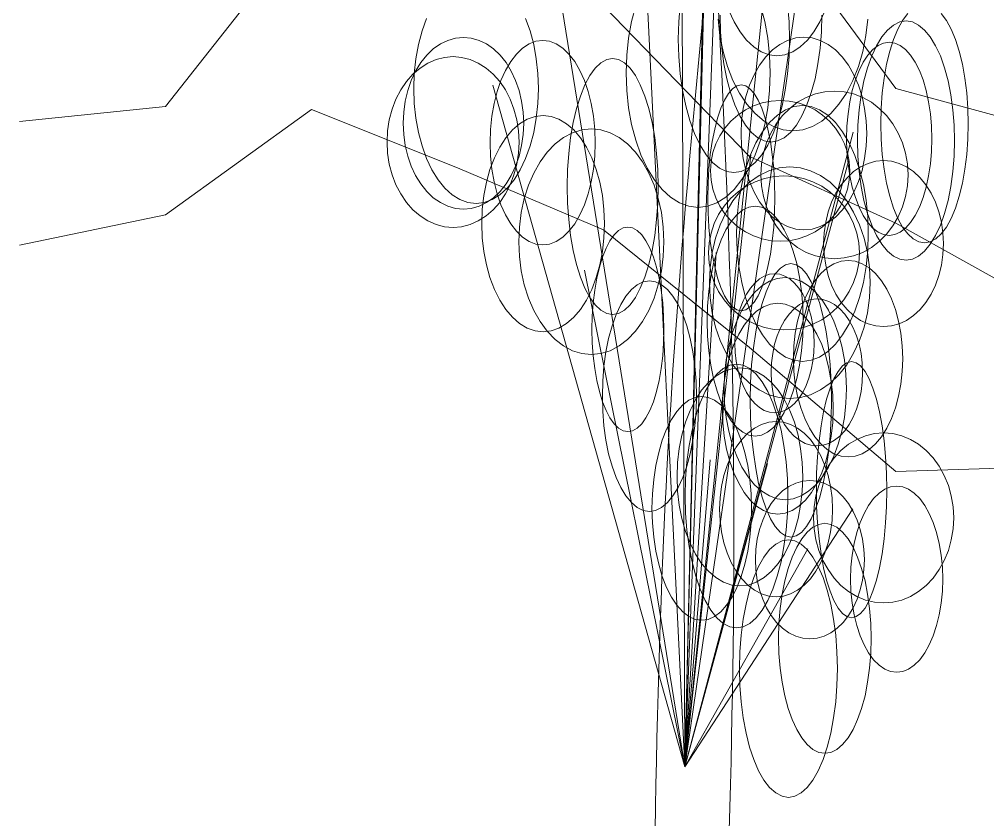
# Model space of a CAD drawing. Header units: millimetres. Extents: x -1800 to 33200, y -8500 to 38400.
# Drawn here: x 25984 to 27272, y 11455 to 12519 of the extents above; entities that cross this region are included whole.
import ezdxf

# ---------------------------------------------------------------- set-up
doc = ezdxf.new("R2010")
doc.units = ezdxf.units.MM
doc.layers.add('E-LANDSCAPE', color=8, linetype='Continuous', lineweight=9)
doc.layers.add('E-PLANT', color=3, linetype='Continuous', lineweight=13)

msp = doc.modelspace()

# ---------------------------------------------------------------- linework, layer by layer
at = {"layer": 'E-LANDSCAPE'}
for points in [[(25984.5, 12749), (26178.7, 12704.2), (26372.9, 12971.3), (26567.2, 12996.7), (26761.4, 12812.8), (26955.6, 12691.2), (27149.9, 12427), (27344.1, 12374.4), (27538.3, 12479.6), (27732.6, 12756.2), (27926.8, 12817.6), (28121, 13064.1), (28315.3, 12813.9)], [(25984.5, 12383.1), (26178.7, 12403.2), (26372.9, 12649.7), (26567.2, 12591.7), (26761.4, 12537.3), (26955.6, 12336.8), (27149.9, 12247.9), (27344.1, 12139.8), (27538.3, 12184.6), (27732.6, 12419.2), (27926.8, 12562.2), (28121, 12589.3), (28315.3, 12710.9)], [(25984.5, 12218.7), (26178.7, 12259.4), (26372.9, 12399.1), (26567.2, 12321.6), (26761.4, 12239.4), (26955.6, 12082.6), (27149.9, 11917.7), (27344.1, 11924.3), (27538.3, 11861.5), (27732.6, 12150.4), (27926.8, 12338.8), (28121, 12366.8), (28315.3, 12249.6)]]:
    msp.add_lwpolyline(points, dxfattribs=at)
at = {"layer": 'E-PLANT'}
for q in [(27012.1, 12918.4), (26901.6, 12888.3), (26651.5, 12872.1), (27061.7, 12849.8), (26901.3, 12814.1), (26810.7, 12720.6), (26865.2, 12682.1), (26911.4, 12627.6), (26613.9, 12431.8), (27093.4, 12369.3), (26957.3, 12338.8), (27086.9, 12330.4), (26911, 12209.3), (26735.9, 12185.7), (26903.2, 11933.6), (26979.5, 11928.5), (27092.9, 11868.3), (27033.1, 11815.2)]:
    msp.add_line((26869.3, 11525.2), q, dxfattribs=at)
for points in [[(26970.1, 12537.4), (26975.7, 12516.4), (26979.7, 12494.3), (26982.1, 12471.3), (26982.9, 12447.9), (26982.9, 12447.9), (26982.1, 12424.6), (26979.7, 12401.6), (26975.7, 12379.5), (26970.1, 12358.5), (26963.1, 12339), (26954.9, 12321.4), (26945.4, 12306), (26935, 12293), (26923.8, 12282.6), (26911.9, 12275.1), (26899.6, 12270.5), (26887.1, 12269), (26874.6, 12270.5), (26862.3, 12275.1), (26850.4, 12282.6), (26839.2, 12293), (26828.8, 12306), (26819.3, 12321.4), (26811.1, 12339), (26804.1, 12358.5), (26798.5, 12379.5), (26794.5, 12401.6), (26792.1, 12424.6), (26791.3, 12447.9), (26792.1, 12471.3), (26794.5, 12494.3), (26798.5, 12516.4), (26804.1, 12537.4)], [(27006.1, 12538.7), (27008, 12515.9), (27008.6, 12492.7), (27008.6, 12492.7), (27008, 12469.6), (27006.1, 12446.8), (27003, 12424.8), (26998.7, 12404), (26993.3, 12384.7), (26987, 12367.3), (26979.7, 12352), (26971.6, 12339.1), (26963, 12328.8), (26953.8, 12321.3), (26944.3, 12316.8), (26934.7, 12315.3), (26925, 12316.8), (26915.5, 12321.3), (26906.4, 12328.8), (26897.7, 12339.1), (26889.6, 12352), (26882.4, 12367.3), (26876, 12384.7), (26870.6, 12404), (26866.3, 12424.8), (26863.2, 12446.8), (26861.3, 12469.6), (26860.7, 12492.7), (26861.3, 12515.9), (26863.2, 12538.7)], [(27056, 12531), (27049, 12515.9), (27041.1, 12502.5), (27032.3, 12491.3), (27022.8, 12482.4), (27012.8, 12475.9), (27002.5, 12472), (26991.9, 12470.7), (26981.4, 12472), (26971, 12475.9), (26961, 12482.4), (26951.6, 12491.3), (26942.8, 12502.5), (26934.8, 12515.9), (26927.9, 12531)], [(26657.6, 12520.4), (26663.6, 12503.7), (26668.4, 12485.8), (26671.9, 12466.8), (26674, 12447.2), (26674.7, 12427.2), (26674.7, 12427.2), (26674, 12407.3), (26671.9, 12387.7), (26668.4, 12368.7), (26663.6, 12350.8), (26657.6, 12334.1), (26650.4, 12319.1), (26642.3, 12305.9), (26633.3, 12294.8), (26623.5, 12285.9), (26613.2, 12279.5), (26602.6, 12275.6), (26591.8, 12274.3), (26580.9, 12275.6), (26570.3, 12279.5), (26560, 12285.9), (26550.3, 12294.8), (26541.3, 12305.9), (26533.1, 12319.1), (26525.9, 12334.1), (26519.9, 12350.8), (26515.1, 12368.7), (26511.6, 12387.7), (26509.5, 12407.3), (26508.8, 12427.2), (26509.5, 12447.2), (26511.6, 12466.8), (26515.1, 12485.8), (26519.9, 12503.7), (26525.9, 12520.4)], [(27112.8, 12519.5), (27110.3, 12497.6), (27106, 12476.4), (27100.2, 12456.4), (27092.9, 12437.8), (27084.2, 12421), (27074.4, 12406.2), (27063.4, 12393.8), (27051.6, 12383.9), (27039.2, 12376.8), (27026.3, 12372.4), (27013.1, 12370.9), (27000, 12372.4), (26987.1, 12376.8), (26974.7, 12383.9), (26962.9, 12393.8), (26951.9, 12406.2), (26942.1, 12421), (26933.4, 12437.8), (26926.1, 12456.4), (26920.3, 12476.4), (26916, 12497.6), (26913.5, 12519.5)], [(27051.6, 12524.6), (27051, 12502.6), (27049.3, 12480.9), (27046.4, 12460), (27042.5, 12440.2), (27037.6, 12421.9), (27031.8, 12405.3), (27025.1, 12390.8), (27017.7, 12378.5), (27009.8, 12368.8), (27001.4, 12361.7), (26992.7, 12357.4), (26983.9, 12355.9), (26975.1, 12357.4), (26966.4, 12361.7), (26958, 12368.8), (26950.1, 12378.5), (26942.7, 12390.8), (26936.1, 12405.3), (26930.2, 12421.9), (26925.3, 12440.2), (26921.4, 12460), (26918.6, 12480.9), (26916.8, 12502.6), (26916.3, 12524.6)], [(27210.4, 12526.9), (27217.2, 12517.7), (27223.6, 12506.2), (27229.3, 12492.5), (27234.3, 12476.9), (27238.5, 12459.6), (27241.9, 12441), (27244.4, 12421.4), (27245.8, 12401), (27246.3, 12380.3), (27246.3, 12380.3), (27245.8, 12359.6), (27244.4, 12339.3), (27241.9, 12319.7), (27238.5, 12301.1), (27234.3, 12283.8), (27229.3, 12268.2), (27223.6, 12254.5), (27217.2, 12243), (27210.4, 12233.8), (27203.2, 12227.2), (27195.7, 12223.1), (27188.1, 12221.8), (27180.5, 12223.1), (27173.1, 12227.2), (27165.8, 12233.8), (27159, 12243), (27152.7, 12254.5), (27147, 12268.2), (27141.9, 12283.8), (27137.7, 12301.1), (27134.3, 12319.7), (27131.9, 12339.3), (27130.4, 12359.6), (27129.9, 12380.3), (27130.4, 12401), (27131.9, 12421.4), (27134.3, 12441), (27137.7, 12459.6), (27141.9, 12476.9), (27147, 12492.5), (27152.7, 12506.2), (27159, 12517.7), (27165.8, 12526.9)]]:
    msp.add_lwpolyline(points, dxfattribs=at)
for points in [[(27228.1, 12357.9), (27227.5, 12337.1), (27225.9, 12316.7), (27223.2, 12297), (27219.4, 12278.3), (27214.7, 12261), (27209.2, 12245.3), (27202.8, 12231.6), (27195.8, 12220.1), (27188.2, 12210.9), (27180.2, 12204.2), (27172, 12200.1), (27163.5, 12198.7), (27155.1, 12200.1), (27146.8, 12204.2), (27138.8, 12210.9), (27131.3, 12220.1), (27124.2, 12231.6), (27117.9, 12245.3), (27112.3, 12261), (27107.6, 12278.3), (27103.9, 12297), (27101.2, 12316.7), (27099.5, 12337.1), (27099, 12357.9), (27099.5, 12378.6), (27101.2, 12399), (27103.9, 12418.8), (27107.6, 12437.4), (27112.3, 12454.7), (27117.9, 12470.4), (27124.2, 12484.1), (27131.3, 12495.7), (27138.8, 12504.9), (27146.8, 12511.6), (27155.1, 12515.6), (27163.5, 12517), (27172, 12515.6), (27180.2, 12511.6), (27188.2, 12504.9), (27195.8, 12495.7), (27202.8, 12484.1), (27209.2, 12470.4), (27214.7, 12454.7), (27219.4, 12437.4), (27223.2, 12418.8), (27225.9, 12399), (27227.5, 12378.6), (27228.1, 12357.9)], [(26655.1, 12380.9), (26654.4, 12366), (26652.3, 12351.3), (26649, 12337.2), (26644.3, 12323.8), (26638.5, 12311.4), (26631.6, 12300.2), (26623.7, 12290.3), (26615, 12282), (26605.6, 12275.4), (26595.7, 12270.6), (26585.4, 12267.7), (26575, 12266.7), (26564.5, 12267.7), (26554.2, 12270.6), (26544.3, 12275.4), (26534.9, 12282), (26526.2, 12290.3), (26518.3, 12300.2), (26511.4, 12311.4), (26505.6, 12323.8), (26501, 12337.2), (26497.6, 12351.3), (26495.5, 12366), (26494.9, 12380.9), (26495.5, 12395.8), (26497.6, 12410.4), (26501, 12424.6), (26505.6, 12438), (26511.4, 12450.4), (26518.3, 12461.6), (26526.2, 12471.5), (26534.9, 12479.8), (26544.3, 12486.4), (26554.2, 12491.2), (26564.5, 12494.1), (26575, 12495.1), (26585.4, 12494.1), (26595.7, 12491.2), (26605.6, 12486.4), (26615, 12479.8), (26623.7, 12471.5), (26631.6, 12461.6), (26638.5, 12450.4), (26644.3, 12438), (26649, 12424.6), (26652.3, 12410.4), (26654.4, 12395.8), (26655.1, 12380.9)], [(26750.3, 12355.1), (26749.7, 12337.4), (26747.9, 12319.9), (26745, 12303.1), (26740.9, 12287.1), (26735.8, 12272.3), (26729.8, 12259), (26722.9, 12247.2), (26715.3, 12237.4), (26707.1, 12229.5), (26698.5, 12223.8), (26689.5, 12220.3), (26680.4, 12219.2), (26671.2, 12220.3), (26662.3, 12223.8), (26653.6, 12229.5), (26645.4, 12237.4), (26637.8, 12247.2), (26630.9, 12259), (26624.9, 12272.3), (26619.8, 12287.1), (26615.8, 12303.1), (26612.8, 12319.9), (26611, 12337.4), (26610.4, 12355.1), (26611, 12372.8), (26612.8, 12390.3), (26615.8, 12407.1), (26619.8, 12423.1), (26624.9, 12437.9), (26630.9, 12451.2), (26637.8, 12463), (26645.4, 12472.8), (26653.6, 12480.7), (26662.3, 12486.4), (26671.2, 12489.9), (26680.4, 12491), (26689.5, 12489.9), (26698.5, 12486.4), (26707.1, 12480.7), (26715.3, 12472.8), (26722.9, 12463), (26729.8, 12451.2), (26735.8, 12437.9), (26740.9, 12423.1), (26745, 12407.1), (26747.9, 12390.3), (26749.7, 12372.8), (26750.3, 12355.1)], [(27111.4, 12367.4), (27110.7, 12350.6), (27108.5, 12334.2), (27105, 12318.3), (27100.2, 12303.3), (27094.1, 12289.3), (27086.9, 12276.7), (27078.7, 12265.6), (27069.6, 12256.3), (27059.8, 12248.9), (27049.4, 12243.5), (27038.7, 12240.2), (27027.8, 12239.2), (27016.9, 12240.2), (27006.1, 12243.5), (26995.8, 12248.9), (26986, 12256.3), (26976.9, 12265.6), (26968.6, 12276.7), (26961.4, 12289.3), (26955.4, 12303.3), (26950.5, 12318.3), (26947, 12334.2), (26944.9, 12350.6), (26944.1, 12367.4), (26944.9, 12384.1), (26947, 12400.6), (26950.5, 12416.4), (26955.4, 12431.5), (26961.4, 12445.4), (26968.6, 12458), (26976.9, 12469.1), (26986, 12478.4), (26995.8, 12485.8), (27006.1, 12491.2), (27016.9, 12494.5), (27027.8, 12495.6), (27038.7, 12494.5), (27049.4, 12491.2), (27059.8, 12485.8), (27069.6, 12478.4), (27078.7, 12469.1), (27086.9, 12458), (27094.1, 12445.4), (27100.2, 12431.5), (27105, 12416.4), (27108.5, 12400.6), (27110.7, 12384.1), (27111.4, 12367.4)], [(27197.9, 12360.3), (27197.5, 12343.5), (27196, 12327), (27193.6, 12311.1), (27190.3, 12296), (27186.2, 12282.1), (27181.3, 12269.4), (27175.7, 12258.4), (27169.6, 12249), (27162.9, 12241.6), (27155.9, 12236.2), (27148.6, 12232.9), (27141.2, 12231.8), (27133.8, 12232.9), (27126.5, 12236.2), (27119.5, 12241.6), (27112.8, 12249), (27106.7, 12258.4), (27101.1, 12269.4), (27096.2, 12282.1), (27092.1, 12296), (27088.8, 12311.1), (27086.4, 12327), (27085, 12343.5), (27084.5, 12360.3), (27085, 12377), (27086.4, 12393.5), (27088.8, 12409.4), (27092.1, 12424.5), (27096.2, 12438.5), (27101.1, 12451.1), (27106.7, 12462.2), (27112.8, 12471.5), (27119.5, 12478.9), (27126.5, 12484.3), (27133.8, 12487.6), (27141.2, 12488.7), (27148.6, 12487.6), (27155.9, 12484.3), (27162.9, 12478.9), (27169.6, 12471.5), (27175.7, 12462.2), (27181.3, 12451.1), (27186.2, 12438.5), (27190.3, 12424.5), (27193.6, 12409.4), (27196, 12393.5), (27197.5, 12377), (27197.9, 12360.3)], [(26648.9, 12356), (26648.2, 12341.2), (26645.9, 12326.6), (26642.2, 12312.6), (26637.1, 12299.2), (26630.8, 12286.9), (26623.2, 12275.7), (26614.6, 12265.9), (26605, 12257.7), (26594.7, 12251.1), (26583.9, 12246.3), (26572.6, 12243.4), (26561.2, 12242.5), (26549.7, 12243.4), (26538.5, 12246.3), (26527.6, 12251.1), (26517.3, 12257.7), (26507.8, 12265.9), (26499.1, 12275.7), (26491.6, 12286.9), (26485.2, 12299.2), (26480.1, 12312.6), (26476.4, 12326.6), (26474.2, 12341.2), (26473.5, 12356), (26474.2, 12370.9), (26476.4, 12385.4), (26480.1, 12399.5), (26485.2, 12412.8), (26491.6, 12425.2), (26499.1, 12436.3), (26507.8, 12446.1), (26517.3, 12454.4), (26527.6, 12461), (26538.5, 12465.7), (26549.7, 12468.6), (26561.2, 12469.6), (26572.6, 12468.6), (26583.9, 12465.7), (26594.7, 12461), (26605, 12454.4), (26614.6, 12446.1), (26623.2, 12436.3), (26630.8, 12425.2), (26637.1, 12412.8), (26642.2, 12399.5), (26645.9, 12385.4), (26648.2, 12370.9), (26648.9, 12356)], [(26833.9, 12296.9), (26833.4, 12274.7), (26831.8, 12252.8), (26829.3, 12231.7), (26825.8, 12211.8), (26821.4, 12193.2), (26816.2, 12176.5), (26810.2, 12161.8), (26803.6, 12149.4), (26796.5, 12139.6), (26789, 12132.4), (26781.3, 12128.1), (26773.4, 12126.6), (26765.5, 12128.1), (26757.7, 12132.4), (26750.2, 12139.6), (26743.1, 12149.4), (26736.6, 12161.8), (26730.6, 12176.5), (26725.4, 12193.2), (26721, 12211.8), (26717.5, 12231.7), (26715, 12252.8), (26713.4, 12274.7), (26712.9, 12296.9), (26713.4, 12319.1), (26715, 12340.9), (26717.5, 12362), (26721, 12382), (26725.4, 12400.5), (26730.6, 12417.2), (26736.6, 12431.9), (26743.1, 12444.3), (26750.2, 12454.1), (26757.7, 12461.3), (26765.5, 12465.7), (26773.4, 12467.1), (26781.3, 12465.7), (26789, 12461.3), (26796.5, 12454.1), (26803.6, 12444.3), (26810.2, 12431.9), (26816.2, 12417.2), (26821.4, 12400.5), (26825.8, 12382), (26829.3, 12362), (26831.8, 12340.9), (26833.4, 12319.1), (26833.9, 12296.9)], [(26989.1, 12281.7), (26988.7, 12262.1), (26987.6, 12242.9), (26985.7, 12224.3), (26983.1, 12206.7), (26979.9, 12190.3), (26976, 12175.6), (26971.6, 12162.6), (26966.8, 12151.7), (26961.5, 12143), (26956, 12136.7), (26950.3, 12132.8), (26944.5, 12131.6), (26938.6, 12132.8), (26932.9, 12136.7), (26927.4, 12143), (26922.2, 12151.7), (26917.3, 12162.6), (26912.9, 12175.6), (26909.1, 12190.3), (26905.8, 12206.7), (26903.2, 12224.3), (26901.4, 12242.9), (26900.2, 12262.1), (26899.9, 12281.7), (26900.2, 12301.3), (26901.4, 12320.6), (26903.2, 12339.2), (26905.8, 12356.8), (26909.1, 12373.2), (26912.9, 12387.9), (26917.3, 12400.9), (26922.2, 12411.8), (26927.4, 12420.5), (26932.9, 12426.8), (26938.6, 12430.6), (26944.5, 12431.9), (26950.3, 12430.6), (26956, 12426.8), (26961.5, 12420.5), (26966.8, 12411.8), (26971.6, 12400.9), (26976, 12387.9), (26979.9, 12373.2), (26983.1, 12356.8), (26985.7, 12339.2), (26987.6, 12320.6), (26988.7, 12301.3), (26989.1, 12281.7)], [(27166.3, 12312.3), (27165.5, 12297.8), (27163, 12283.5), (27158.9, 12269.7), (27153.2, 12256.6), (27146.1, 12244.4), (27137.6, 12233.5), (27128, 12223.9), (27117.4, 12215.8), (27105.9, 12209.3), (27093.7, 12204.6), (27081.2, 12201.8), (27068.4, 12200.8), (27055.6, 12201.8), (27043.1, 12204.6), (27030.9, 12209.3), (27019.4, 12215.8), (27008.8, 12223.9), (26999.2, 12233.5), (26990.7, 12244.4), (26983.6, 12256.6), (26977.9, 12269.7), (26973.8, 12283.5), (26971.3, 12297.8), (26970.5, 12312.3), (26971.3, 12326.9), (26973.8, 12341.2), (26977.9, 12355), (26983.6, 12368), (26990.7, 12380.2), (26999.2, 12391.1), (27008.8, 12400.8), (27019.4, 12408.9), (27030.9, 12415.3), (27043.1, 12420), (27055.6, 12422.8), (27068.4, 12423.8), (27081.2, 12422.8), (27093.7, 12420), (27105.9, 12415.3), (27117.4, 12408.9), (27128, 12400.8), (27137.6, 12391.1), (27146.1, 12380.2), (27153.2, 12368), (27158.9, 12355), (27163, 12341.2), (27165.5, 12326.9), (27166.3, 12312.3)], [(27088.8, 12317.6), (27088, 12305.4), (27085.6, 12293.4), (27081.7, 12281.8), (27076.4, 12270.8), (27069.7, 12260.7), (27061.7, 12251.5), (27052.6, 12243.4), (27042.5, 12236.6), (27031.6, 12231.2), (27020.1, 12227.2), (27008.3, 12224.8), (26996.2, 12224), (26984.1, 12224.8), (26972.2, 12227.2), (26960.7, 12231.2), (26949.9, 12236.6), (26939.8, 12243.4), (26930.7, 12251.5), (26922.7, 12260.7), (26915.9, 12270.8), (26910.6, 12281.8), (26906.7, 12293.4), (26904.3, 12305.4), (26903.5, 12317.6), (26904.3, 12329.9), (26906.7, 12341.9), (26910.6, 12353.5), (26915.9, 12364.4), (26922.7, 12374.6), (26930.7, 12383.8), (26939.8, 12391.9), (26949.9, 12398.7), (26960.7, 12404.1), (26972.2, 12408.1), (26984.1, 12410.4), (26996.2, 12411.2), (27008.3, 12410.4), (27020.1, 12408.1), (27031.6, 12404.1), (27042.5, 12398.7), (27052.6, 12391.9), (27061.7, 12383.8), (27069.7, 12374.6), (27076.4, 12364.4), (27081.7, 12353.5), (27085.6, 12341.9), (27088, 12329.9), (27088.8, 12317.6)], [(27113.4, 12234.5), (27112.7, 12212.3), (27110.4, 12190.5), (27106.8, 12169.4), (27101.7, 12149.4), (27095.3, 12130.9), (27087.8, 12114.2), (27079.2, 12099.5), (27069.7, 12087.1), (27059.4, 12077.3), (27048.5, 12070.1), (27037.3, 12065.8), (27025.9, 12064.3), (27014.5, 12065.8), (27003.2, 12070.1), (26992.4, 12077.3), (26982.1, 12087.1), (26972.6, 12099.5), (26964, 12114.2), (26956.4, 12130.9), (26950.1, 12149.4), (26945, 12169.4), (26941.3, 12190.5), (26939.1, 12212.3), (26938.3, 12234.5), (26939.1, 12256.7), (26941.3, 12278.6), (26945, 12299.7), (26950.1, 12319.6), (26956.4, 12338.1), (26964, 12354.9), (26972.6, 12369.6), (26982.1, 12381.9), (26992.4, 12391.8), (27003.2, 12398.9), (27014.5, 12403.3), (27025.9, 12404.7), (27037.3, 12403.3), (27048.5, 12398.9), (27059.4, 12391.8), (27069.7, 12381.9), (27079.2, 12369.6), (27087.8, 12354.9), (27095.3, 12338.1), (27101.7, 12319.6), (27106.8, 12299.7), (27110.4, 12278.6), (27112.7, 12256.7), (27113.4, 12234.5)], [(26762.4, 12247.5), (26761.7, 12228.8), (26759.7, 12210.3), (26756.2, 12192.5), (26751.5, 12175.7), (26745.6, 12160.1), (26738.5, 12145.9), (26730.5, 12133.5), (26721.6, 12123.1), (26712.1, 12114.8), (26702, 12108.7), (26691.5, 12105.1), (26680.9, 12103.8), (26670.2, 12105.1), (26659.7, 12108.7), (26649.6, 12114.8), (26640.1, 12123.1), (26631.2, 12133.5), (26623.2, 12145.9), (26616.1, 12160.1), (26610.2, 12175.7), (26605.5, 12192.5), (26602, 12210.3), (26600, 12228.8), (26599.3, 12247.5), (26600, 12266.3), (26602, 12284.7), (26605.5, 12302.5), (26610.2, 12319.4), (26616.1, 12335), (26623.2, 12349.2), (26631.2, 12361.6), (26640.1, 12372), (26649.6, 12380.3), (26659.7, 12386.4), (26670.2, 12390), (26680.9, 12391.3), (26691.5, 12390), (26702, 12386.4), (26712.1, 12380.3), (26721.6, 12372), (26730.5, 12361.6), (26738.5, 12349.2), (26745.6, 12335), (26751.5, 12319.4), (26756.2, 12302.5), (26759.7, 12284.7), (26761.7, 12266.3), (26762.4, 12247.5)], [(26841.5, 12223.4), (26840.7, 12203.8), (26838.2, 12184.6), (26834.1, 12166), (26828.6, 12148.4), (26821.5, 12132), (26813.2, 12117.3), (26803.7, 12104.3), (26793.3, 12093.4), (26781.9, 12084.8), (26770, 12078.4), (26757.6, 12074.6), (26745, 12073.3), (26732.5, 12074.6), (26720.1, 12078.4), (26708.1, 12084.8), (26696.8, 12093.4), (26686.3, 12104.3), (26676.9, 12117.3), (26668.5, 12132), (26661.5, 12148.4), (26655.9, 12166), (26651.9, 12184.6), (26649.4, 12203.8), (26648.6, 12223.4), (26649.4, 12243), (26651.9, 12262.3), (26655.9, 12280.9), (26661.5, 12298.5), (26668.5, 12314.8), (26676.9, 12329.6), (26686.3, 12342.5), (26696.8, 12353.4), (26708.1, 12362.1), (26720.1, 12368.4), (26732.5, 12372.2), (26745, 12373.5), (26757.6, 12372.2), (26770, 12368.4), (26781.9, 12362.1), (26793.3, 12353.4), (26803.7, 12342.5), (26813.2, 12329.6), (26821.5, 12314.8), (26828.6, 12298.5), (26834.1, 12280.9), (26838.2, 12262.3), (26840.7, 12243), (26841.5, 12223.4)], [(27115.9, 12169), (27115, 12148.9), (27112.3, 12129.1), (27107.8, 12110), (27101.6, 12091.9), (27093.8, 12075.1), (27084.6, 12059.9), (27074.1, 12046.6), (27062.5, 12035.4), (27049.9, 12026.5), (27036.7, 12020), (27023, 12016.1), (27009, 12014.8), (26995, 12016.1), (26981.3, 12020), (26968.1, 12026.5), (26955.5, 12035.4), (26943.9, 12046.6), (26933.4, 12059.9), (26924.2, 12075.1), (26916.4, 12091.9), (26910.2, 12110), (26905.7, 12129.1), (26903, 12148.9), (26902.1, 12169), (26903, 12189.1), (26905.7, 12208.9), (26910.2, 12228), (26916.4, 12246.1), (26924.2, 12262.9), (26933.4, 12278), (26943.9, 12291.3), (26955.5, 12302.5), (26968.1, 12311.4), (26981.3, 12317.9), (26995, 12321.9), (27009, 12323.2), (27023, 12321.9), (27036.7, 12317.9), (27049.9, 12311.4), (27062.5, 12302.5), (27074.1, 12291.3), (27084.6, 12278), (27093.8, 12262.9), (27101.6, 12246.1), (27107.8, 12228), (27112.3, 12208.9), (27115, 12189.1), (27115.9, 12169)], [(27213.4, 12220.9), (27212.7, 12206.5), (27210.7, 12192.3), (27207.3, 12178.7), (27202.7, 12165.7), (27196.9, 12153.7), (27190, 12142.8), (27182.2, 12133.3), (27173.5, 12125.3), (27164.2, 12118.9), (27154.3, 12114.2), (27144.1, 12111.4), (27133.7, 12110.5), (27123.3, 12111.4), (27113, 12114.2), (27103.2, 12118.9), (27093.8, 12125.3), (27085.2, 12133.3), (27077.3, 12142.8), (27070.4, 12153.7), (27064.6, 12165.7), (27060, 12178.7), (27056.7, 12192.3), (27054.6, 12206.5), (27054, 12220.9), (27054.6, 12235.3), (27056.7, 12249.5), (27060, 12263.2), (27064.6, 12276.1), (27070.4, 12288.1), (27077.3, 12299), (27085.2, 12308.5), (27093.8, 12316.6), (27103.2, 12323), (27113, 12327.6), (27123.3, 12330.4), (27133.7, 12331.4), (27144.1, 12330.4), (27154.3, 12327.6), (27164.2, 12323), (27173.5, 12316.6), (27182.2, 12308.5), (27190, 12299), (27196.9, 12288.1), (27202.7, 12276.1), (27207.3, 12263.2), (27210.7, 12249.5), (27212.7, 12235.3), (27213.4, 12220.9)], [(27101.5, 12208.5), (27100.7, 12195.1), (27098.1, 12182), (27093.9, 12169.3), (27088.1, 12157.3), (27080.8, 12146.1), (27072.1, 12136.1), (27062.3, 12127.2), (27051.4, 12119.8), (27039.6, 12113.9), (27027.2, 12109.6), (27014.3, 12106.9), (27001.2, 12106.1), (26988.1, 12106.9), (26975.3, 12109.6), (26962.8, 12113.9), (26951.1, 12119.8), (26940.2, 12127.2), (26930.3, 12136.1), (26921.6, 12146.1), (26914.3, 12157.3), (26908.5, 12169.3), (26904.3, 12182), (26901.8, 12195.1), (26900.9, 12208.5), (26901.8, 12221.9), (26904.3, 12235), (26908.5, 12247.7), (26914.3, 12259.7), (26921.6, 12270.9), (26930.3, 12280.9), (26940.2, 12289.8), (26951.1, 12297.2), (26962.8, 12303.1), (26975.3, 12307.4), (26988.1, 12310.1), (27001.2, 12310.9), (27014.3, 12310.1), (27027.2, 12307.4), (27039.6, 12303.1), (27051.4, 12297.2), (27062.3, 12289.8), (27072.1, 12280.9), (27080.8, 12270.9), (27088.1, 12259.7), (27093.9, 12247.7), (27098.1, 12235), (27100.7, 12221.9), (27101.5, 12208.5)], [(27026.7, 12117.9), (27026.2, 12097.9), (27024.5, 12078.3), (27021.9, 12059.3), (27018.2, 12041.4), (27013.5, 12024.7), (27008, 12009.7), (27001.7, 11996.5), (26994.8, 11985.3), (26987.3, 11976.5), (26979.4, 11970.1), (26971.2, 11966.2), (26962.9, 11964.8), (26954.6, 11966.2), (26946.4, 11970.1), (26938.5, 11976.5), (26931, 11985.3), (26924, 11996.5), (26917.7, 12009.7), (26912.2, 12024.7), (26907.6, 12041.4), (26903.9, 12059.3), (26901.2, 12078.3), (26899.6, 12097.9), (26899.1, 12117.9), (26899.6, 12137.8), (26901.2, 12157.5), (26903.9, 12176.4), (26907.6, 12194.4), (26912.2, 12211), (26917.7, 12226.1), (26924, 12239.3), (26931, 12250.4), (26938.5, 12259.2), (26946.4, 12265.7), (26954.6, 12269.6), (26962.9, 12270.9), (26971.2, 12269.6), (26979.4, 12265.7), (26987.3, 12259.2), (26994.8, 12250.4), (27001.7, 12239.3), (27008, 12226.1), (27013.5, 12211), (27018.2, 12194.4), (27021.9, 12176.4), (27024.5, 12157.5), (27026.2, 12137.8), (27026.7, 12117.9)], [(26841.6, 12106.9), (26841.2, 12089.1), (26840, 12071.7), (26838, 12054.9), (26835.2, 12038.9), (26831.7, 12024.1), (26827.6, 12010.7), (26822.9, 11999), (26817.7, 11989.1), (26812.1, 11981.2), (26806.1, 11975.5), (26800, 11972.1), (26793.7, 11970.9), (26787.5, 11972.1), (26781.4, 11975.5), (26775.4, 11981.2), (26769.8, 11989.1), (26764.6, 11999), (26759.9, 12010.7), (26755.8, 12024.1), (26752.3, 12038.9), (26749.5, 12054.9), (26747.5, 12071.7), (26746.3, 12089.1), (26745.9, 12106.9), (26746.3, 12124.6), (26747.5, 12142.1), (26749.5, 12158.9), (26752.3, 12174.9), (26755.8, 12189.7), (26759.9, 12203.1), (26764.6, 12214.8), (26769.8, 12224.7), (26775.4, 12232.5), (26781.4, 12238.3), (26787.5, 12241.7), (26793.7, 12242.9), (26800, 12241.7), (26806.1, 12238.3), (26812.1, 12232.5), (26817.7, 12224.7), (26822.9, 12214.8), (26827.6, 12203.1), (26831.7, 12189.7), (26835.2, 12174.9), (26838, 12158.9), (26840, 12142.1), (26841.2, 12124.6), (26841.6, 12106.9)], [(27064.5, 12012.6), (27064, 11988.9), (27062.7, 11965.5), (27060.4, 11943), (27057.3, 11921.7), (27053.3, 11901.9), (27048.7, 11884), (27043.3, 11868.3), (27037.5, 11855.1), (27031.1, 11844.6), (27024.4, 11836.9), (27017.5, 11832.3), (27010.4, 11830.8), (27003.4, 11832.3), (26996.4, 11836.9), (26989.7, 11844.6), (26983.4, 11855.1), (26977.5, 11868.3), (26972.2, 11884), (26967.5, 11901.9), (26963.6, 11921.7), (26960.5, 11943), (26958.2, 11965.5), (26956.8, 11988.9), (26956.3, 12012.6), (26956.8, 12036.4), (26958.2, 12059.7), (26960.5, 12082.2), (26963.6, 12103.6), (26967.5, 12123.3), (26972.2, 12141.2), (26977.5, 12156.9), (26983.4, 12170.1), (26989.7, 12180.6), (26996.4, 12188.3), (27003.4, 12192.9), (27010.4, 12194.5), (27017.5, 12192.9), (27024.4, 12188.3), (27031.1, 12180.6), (27037.5, 12170.1), (27043.3, 12156.9), (27048.7, 12141.2), (27053.3, 12123.3), (27057.3, 12103.6), (27060.4, 12082.2), (27062.7, 12059.7), (27064, 12036.4), (27064.5, 12012.6)], [(27159.2, 12067.9), (27158.6, 12050.9), (27156.8, 12034.1), (27153.7, 12017.9), (27149.5, 12002.5), (27144.2, 11988.3), (27137.9, 11975.5), (27130.8, 11964.2), (27122.9, 11954.7), (27114.4, 11947.1), (27105.4, 11941.6), (27096, 11938.3), (27086.5, 11937.2), (27077.1, 11938.3), (27067.7, 11941.6), (27058.7, 11947.1), (27050.2, 11954.7), (27042.3, 11964.2), (27035.1, 11975.5), (27028.9, 11988.3), (27023.6, 12002.5), (27019.4, 12017.9), (27016.3, 12034.1), (27014.5, 12050.9), (27013.9, 12067.9), (27014.5, 12085), (27016.3, 12101.8), (27019.4, 12117.9), (27023.6, 12133.3), (27028.9, 12147.5), (27035.1, 12160.4), (27042.3, 12171.6), (27050.2, 12181.1), (27058.7, 12188.7), (27067.7, 12194.2), (27077.1, 12197.5), (27086.5, 12198.6), (27096, 12197.5), (27105.4, 12194.2), (27114.4, 12188.7), (27122.9, 12181.1), (27130.8, 12171.6), (27137.9, 12160.4), (27144.2, 12147.5), (27149.5, 12133.3), (27153.7, 12117.9), (27156.8, 12101.8), (27158.6, 12085), (27159.2, 12067.9)], [(27041.6, 12088.4), (27041.1, 12076.3), (27039.8, 12064.5), (27037.6, 12053), (27034.5, 12042.2), (27030.7, 12032.1), (27026.1, 12023), (27020.9, 12015), (27015.2, 12008.3), (27009, 12002.9), (27002.4, 11999.1), (26995.7, 11996.7), (26988.8, 11995.9), (26981.9, 11996.7), (26975.1, 11999.1), (26968.6, 12002.9), (26962.4, 12008.3), (26956.6, 12015), (26951.4, 12023), (26946.9, 12032.1), (26943, 12042.2), (26940, 12053), (26937.8, 12064.5), (26936.4, 12076.3), (26936, 12088.4), (26936.4, 12100.5), (26937.8, 12112.3), (26940, 12123.8), (26943, 12134.7), (26946.9, 12144.7), (26951.4, 12153.8), (26956.6, 12161.8), (26962.4, 12168.5), (26968.6, 12173.9), (26975.1, 12177.8), (26981.9, 12180.1), (26988.8, 12180.9), (26995.7, 12180.1), (27002.4, 12177.8), (27009, 12173.9), (27015.2, 12168.5), (27020.9, 12161.8), (27026.1, 12153.8), (27030.7, 12144.7), (27034.5, 12134.7), (27037.6, 12123.8), (27039.8, 12112.3), (27041.1, 12100.5), (27041.6, 12088.4)], [(26884.9, 12018.2), (26884.4, 11998.2), (26882.8, 11978.5), (26880.1, 11959.5), (26876.5, 11941.5), (26872, 11924.8), (26866.6, 11909.8), (26860.4, 11896.5), (26853.6, 11885.4), (26846.3, 11876.5), (26838.5, 11870.1), (26830.5, 11866.2), (26822.3, 11864.8), (26814.1, 11866.2), (26806.1, 11870.1), (26798.4, 11876.5), (26791, 11885.4), (26784.2, 11896.5), (26778.1, 11909.8), (26772.7, 11924.8), (26768.1, 11941.5), (26764.5, 11959.5), (26761.8, 11978.5), (26760.3, 11998.2), (26759.7, 12018.2), (26760.3, 12038.2), (26761.8, 12057.9), (26764.5, 12076.9), (26768.1, 12094.9), (26772.7, 12111.5), (26778.1, 12126.6), (26784.2, 12139.8), (26791, 12151), (26798.4, 12159.9), (26806.1, 12166.3), (26814.1, 12170.2), (26822.3, 12171.5), (26830.5, 12170.2), (26838.5, 12166.3), (26846.3, 12159.9), (26853.6, 12151), (26860.4, 12139.8), (26866.6, 12126.6), (26872, 12111.5), (26876.5, 12094.9), (26880.1, 12076.9), (26882.8, 12057.9), (26884.4, 12038.2), (26884.9, 12018.2)], [(27084.2, 12028.1), (27083.5, 12008.8), (27081.5, 11989.9), (27078, 11971.6), (27073.3, 11954.2), (27067.4, 11938.2), (27060.4, 11923.6), (27052.4, 11910.9), (27043.6, 11900.1), (27034, 11891.6), (27023.9, 11885.4), (27013.5, 11881.6), (27002.9, 11880.4), (26992.3, 11881.6), (26981.8, 11885.4), (26971.8, 11891.6), (26962.2, 11900.1), (26953.4, 11910.9), (26945.4, 11923.6), (26938.4, 11938.2), (26932.5, 11954.2), (26927.8, 11971.6), (26924.3, 11989.9), (26922.3, 12008.8), (26921.6, 12028.1), (26922.3, 12047.4), (26924.3, 12066.3), (26927.8, 12084.6), (26932.5, 12102), (26938.4, 12118), (26945.4, 12132.6), (26953.4, 12145.3), (26962.2, 12156), (26971.8, 12164.6), (26981.8, 12170.8), (26992.3, 12174.6), (27002.9, 12175.8), (27013.5, 12174.6), (27023.9, 12170.8), (27034, 12164.6), (27043.6, 12156), (27052.4, 12145.3), (27060.4, 12132.6), (27067.4, 12118), (27073.3, 12102), (27078, 12084.6), (27081.5, 12066.3), (27083.5, 12047.4), (27084.2, 12028.1)], [(27105.8, 12049.7), (27105.3, 12036.9), (27103.8, 12024.4), (27101.2, 12012.3), (27097.7, 12000.9), (27093.3, 11990.2), (27088, 11980.6), (27082, 11972.2), (27075.4, 11965.1), (27068.3, 11959.5), (27060.8, 11955.3), (27053, 11952.9), (27045, 11952), (27037.1, 11952.9), (27029.3, 11955.3), (27021.7, 11959.5), (27014.6, 11965.1), (27008, 11972.2), (27002, 11980.6), (26996.8, 11990.2), (26992.3, 12000.9), (26988.8, 12012.3), (26986.3, 12024.4), (26984.7, 12036.9), (26984.2, 12049.7), (26984.7, 12062.4), (26986.3, 12075), (26988.8, 12087.1), (26992.3, 12098.5), (26996.8, 12109.1), (27002, 12118.7), (27008, 12127.2), (27014.6, 12134.3), (27021.7, 12139.9), (27029.3, 12144), (27037.1, 12146.5), (27045, 12147.3), (27053, 12146.5), (27060.8, 12144), (27068.3, 12139.9), (27075.4, 12134.3), (27082, 12127.2), (27088, 12118.7), (27093.3, 12109.1), (27097.7, 12098.5), (27101.2, 12087.1), (27103.8, 12075), (27105.3, 12062.4), (27105.8, 12049.7)], [(27066.6, 12001.3), (27066, 11983), (27064.1, 11965), (27061, 11947.7), (27056.8, 11931.2), (27051.4, 11916), (27045.1, 11902.2), (27037.8, 11890.1), (27029.8, 11879.9), (27021.2, 11871.8), (27012.1, 11865.9), (27002.6, 11862.3), (26993, 11861.1), (26983.4, 11862.3), (26974, 11865.9), (26964.9, 11871.8), (26956.2, 11879.9), (26948.2, 11890.1), (26941, 11902.2), (26934.6, 11916), (26929.3, 11931.2), (26925, 11947.7), (26921.9, 11965), (26920, 11983), (26919.4, 12001.3), (26920, 12019.6), (26921.9, 12037.6), (26925, 12055), (26929.3, 12071.4), (26934.6, 12086.7), (26941, 12100.5), (26948.2, 12112.6), (26956.2, 12122.8), (26964.9, 12130.9), (26974, 12136.8), (26983.4, 12140.4), (26993, 12141.6), (27002.6, 12140.4), (27012.1, 12136.8), (27021.2, 12130.9), (27029.8, 12122.8), (27037.8, 12112.6), (27045.1, 12100.5), (27051.4, 12086.7), (27056.8, 12071.4), (27061, 12055), (27064.1, 12037.6), (27066, 12019.6), (27066.6, 12001.3)], [(27026.3, 11910.8), (27025.6, 11891.9), (27023.4, 11873.3), (27019.9, 11855.3), (27015.1, 11838.3), (27009, 11822.5), (27001.8, 11808.2), (26993.6, 11795.7), (26984.5, 11785.2), (26974.7, 11776.8), (26964.3, 11770.7), (26953.6, 11767), (26942.7, 11765.7), (26931.7, 11767), (26921, 11770.7), (26910.7, 11776.8), (26900.8, 11785.2), (26891.7, 11795.7), (26883.5, 11808.2), (26876.3, 11822.5), (26870.2, 11838.3), (26865.4, 11855.3), (26861.9, 11873.3), (26859.7, 11891.9), (26859, 11910.8), (26859.7, 11929.7), (26861.9, 11948.3), (26865.4, 11966.3), (26870.2, 11983.3), (26876.3, 11999.1), (26883.5, 12013.4), (26891.7, 12025.9), (26900.8, 12036.4), (26910.7, 12044.8), (26921, 12050.9), (26931.7, 12054.6), (26942.7, 12055.9), (26953.6, 12054.6), (26964.3, 12050.9), (26974.7, 12044.8), (26984.5, 12036.4), (26993.6, 12025.9), (27001.8, 12013.4), (27009, 11999.1), (27015.1, 11983.3), (27019.9, 11966.3), (27023.4, 11948.3), (27025.6, 11929.7), (27026.3, 11910.8)], [(27006.4, 11885.3), (27005.8, 11862.4), (27004.1, 11839.9), (27001.2, 11818.2), (26997.3, 11797.6), (26992.3, 11778.6), (26986.4, 11761.3), (26979.7, 11746.2), (26972.3, 11733.5), (26964.3, 11723.3), (26955.8, 11716), (26947, 11711.5), (26938.1, 11710), (26929.2, 11711.5), (26920.4, 11716), (26912, 11723.3), (26904, 11733.5), (26896.5, 11746.2), (26889.8, 11761.3), (26883.9, 11778.6), (26879, 11797.6), (26875, 11818.2), (26872.1, 11839.9), (26870.4, 11862.4), (26869.8, 11885.3), (26870.4, 11908.2), (26872.1, 11930.7), (26875, 11952.4), (26879, 11973), (26883.9, 11992), (26889.8, 12009.3), (26896.5, 12024.4), (26904, 12037.2), (26912, 12047.3), (26920.4, 12054.7), (26929.2, 12059.1), (26938.1, 12060.6), (26947, 12059.1), (26955.8, 12054.7), (26964.3, 12047.3), (26972.3, 12037.2), (26979.7, 12024.4), (26986.4, 12009.3), (26992.3, 11992), (26997.3, 11973), (27001.2, 11952.4), (27004.1, 11930.7), (27005.8, 11908.2), (27006.4, 11885.3)], [(27137.9, 11893.7), (27137.5, 11871.5), (27136.3, 11849.6), (27134.4, 11828.5), (27131.7, 11808.6), (27128.3, 11790), (27124.2, 11773.3), (27119.6, 11758.6), (27114.5, 11746.2), (27109, 11736.4), (27103.2, 11729.2), (27097.2, 11724.9), (27091.1, 11723.4), (27085, 11724.9), (27079, 11729.2), (27073.2, 11736.4), (27067.7, 11746.2), (27062.6, 11758.6), (27058, 11773.3), (27054, 11790), (27050.6, 11808.6), (27047.9, 11828.5), (27045.9, 11849.6), (27044.7, 11871.5), (27044.3, 11893.7), (27044.7, 11915.9), (27045.9, 11937.8), (27047.9, 11958.9), (27050.6, 11978.8), (27054, 11997.4), (27058, 12014.1), (27062.6, 12028.8), (27067.7, 12041.2), (27073.2, 12051), (27079, 12058.2), (27085, 12062.5), (27091.1, 12064), (27097.2, 12062.5), (27103.2, 12058.2), (27109, 12051), (27114.5, 12041.2), (27119.6, 12028.8), (27124.2, 12014.1), (27128.3, 11997.4), (27131.7, 11978.8), (27134.4, 11958.9), (27136.3, 11937.8), (27137.5, 11915.9), (27137.9, 11893.7)], [(26958.1, 11868.9), (26957.5, 11849.5), (26955.8, 11830.4), (26953, 11811.9), (26949.2, 11794.5), (26944.4, 11778.3), (26938.7, 11763.6), (26932.2, 11750.8), (26925, 11740), (26917.2, 11731.4), (26909, 11725.1), (26900.5, 11721.3), (26891.9, 11720.1), (26883.3, 11721.3), (26874.8, 11725.1), (26866.6, 11731.4), (26858.8, 11740), (26851.6, 11750.8), (26845.1, 11763.6), (26839.4, 11778.3), (26834.6, 11794.5), (26830.8, 11811.9), (26828, 11830.4), (26826.3, 11849.5), (26825.7, 11868.9), (26826.3, 11888.3), (26828, 11907.4), (26830.8, 11925.8), (26834.6, 11943.3), (26839.4, 11959.5), (26845.1, 11974.1), (26851.6, 11986.9), (26858.8, 11997.8), (26866.6, 12006.4), (26874.8, 12012.6), (26883.3, 12016.4), (26891.9, 12017.7), (26900.5, 12016.4), (26909, 12012.6), (26917.2, 12006.4), (26925, 11997.8), (26932.2, 11986.9), (26938.7, 11974.1), (26944.4, 11959.5), (26949.2, 11943.3), (26953, 11925.8), (26955.8, 11907.4), (26957.5, 11888.3), (26958.1, 11868.9)], [(27065.8, 11867.9), (27065.1, 11852.6), (27063.2, 11837.7), (27060, 11823.2), (27055.7, 11809.6), (27050.2, 11796.9), (27043.8, 11785.4), (27036.4, 11775.4), (27028.2, 11766.9), (27019.4, 11760.2), (27010.1, 11755.3), (27000.5, 11752.3), (26990.7, 11751.3), (26980.9, 11752.3), (26971.3, 11755.3), (26962, 11760.2), (26953.2, 11766.9), (26945, 11775.4), (26937.6, 11785.4), (26931.2, 11796.9), (26925.7, 11809.6), (26921.4, 11823.2), (26918.2, 11837.7), (26916.3, 11852.6), (26915.6, 11867.9), (26916.3, 11883.1), (26918.2, 11898), (26921.4, 11912.5), (26925.7, 11926.1), (26931.2, 11938.8), (26937.6, 11950.3), (26945, 11960.3), (26953.2, 11968.8), (26962, 11975.5), (26971.3, 11980.4), (26980.9, 11983.4), (26990.7, 11984.4), (27000.5, 11983.4), (27010.1, 11980.4), (27019.4, 11975.5), (27028.2, 11968.8), (27036.4, 11960.3), (27043.8, 11950.3), (27050.2, 11938.8), (27055.7, 11926.1), (27060, 11912.5), (27063.2, 11898), (27065.1, 11883.1), (27065.8, 11867.9)], [(27226.9, 11856.2), (27226.1, 11841.5), (27223.7, 11827), (27219.8, 11813), (27214.4, 11799.7), (27207.6, 11787.4), (27199.6, 11776.3), (27190.4, 11766.5), (27180.3, 11758.3), (27169.4, 11751.8), (27157.8, 11747), (27145.9, 11744.1), (27133.7, 11743.2), (27121.6, 11744.1), (27109.6, 11747), (27098.1, 11751.8), (27087.1, 11758.3), (27077, 11766.5), (27067.8, 11776.3), (27059.8, 11787.4), (27053, 11799.7), (27047.6, 11813), (27043.7, 11827), (27041.3, 11841.5), (27040.5, 11856.2), (27041.3, 11871), (27043.7, 11885.5), (27047.6, 11899.5), (27053, 11912.7), (27059.8, 11925), (27067.8, 11936.1), (27077, 11945.9), (27087.1, 11954.1), (27098.1, 11960.6), (27109.6, 11965.4), (27121.6, 11968.3), (27133.7, 11969.2), (27145.9, 11968.3), (27157.8, 11965.4), (27169.4, 11960.6), (27180.3, 11954.1), (27190.4, 11945.9), (27199.6, 11936.1), (27207.6, 11925), (27214.4, 11912.7), (27219.8, 11899.5), (27223.7, 11885.5), (27226.1, 11871), (27226.9, 11856.2)], [(27108.3, 11800.7), (27107.6, 11787), (27105.8, 11773.5), (27102.7, 11760.4), (27098.5, 11748.1), (27093.3, 11736.6), (27087, 11726.3), (27079.9, 11717.2), (27072, 11709.5), (27063.5, 11703.4), (27054.5, 11699), (27045.2, 11696.3), (27035.7, 11695.4), (27026.2, 11696.3), (27016.9, 11699), (27007.9, 11703.4), (26999.4, 11709.5), (26991.5, 11717.2), (26984.4, 11726.3), (26978.2, 11736.6), (26972.9, 11748.1), (26968.7, 11760.4), (26965.6, 11773.5), (26963.8, 11787), (26963.2, 11800.7), (26963.8, 11814.5), (26965.6, 11828), (26968.7, 11841), (26972.9, 11853.4), (26978.2, 11864.9), (26984.4, 11875.2), (26991.5, 11884.3), (26999.4, 11892), (27007.9, 11898), (27016.9, 11902.5), (27026.2, 11905.2), (27035.7, 11906.1), (27045.2, 11905.2), (27054.5, 11902.5), (27063.5, 11898), (27072, 11892), (27079.9, 11884.3), (27087, 11875.2), (27093.3, 11864.9), (27098.5, 11853.4), (27102.7, 11841), (27105.8, 11828), (27107.6, 11814.5), (27108.3, 11800.7)], [(27212.4, 11774.8), (27211.9, 11758.7), (27210.3, 11742.8), (27207.7, 11727.5), (27204.2, 11713), (27199.7, 11699.5), (27194.4, 11687.3), (27188.4, 11676.7), (27181.7, 11667.7), (27174.5, 11660.5), (27166.9, 11655.3), (27159.1, 11652.2), (27151.1, 11651.1), (27143.1, 11652.2), (27135.2, 11655.3), (27127.6, 11660.5), (27120.4, 11667.7), (27113.7, 11676.7), (27107.7, 11687.3), (27102.4, 11699.5), (27098, 11713), (27094.4, 11727.5), (27091.8, 11742.8), (27090.3, 11758.7), (27089.7, 11774.8), (27090.3, 11790.9), (27091.8, 11806.8), (27094.4, 11822.1), (27098, 11836.6), (27102.4, 11850.1), (27107.7, 11862.2), (27113.7, 11872.9), (27120.4, 11881.9), (27127.6, 11889.1), (27135.2, 11894.3), (27143.1, 11897.4), (27151.1, 11898.5), (27159.1, 11897.4), (27166.9, 11894.3), (27174.5, 11889.1), (27181.7, 11881.9), (27188.4, 11872.9), (27194.4, 11862.2), (27199.7, 11850.1), (27204.2, 11836.6), (27207.7, 11822.1), (27210.3, 11806.8), (27211.9, 11790.9), (27212.4, 11774.8)], [(27117.2, 11696.1), (27116.7, 11676.1), (27115.1, 11656.5), (27112.5, 11637.6), (27109, 11619.7), (27104.5, 11603), (27099.2, 11588), (27093.1, 11574.8), (27086.4, 11563.7), (27079.2, 11554.9), (27071.6, 11548.4), (27063.7, 11544.5), (27055.6, 11543.2), (27047.6, 11544.5), (27039.7, 11548.4), (27032.1, 11554.9), (27024.9, 11563.7), (27018.2, 11574.8), (27012.1, 11588), (27006.8, 11603), (27002.3, 11619.7), (26998.8, 11637.6), (26996.2, 11656.5), (26994.6, 11676.1), (26994.1, 11696.1), (26994.6, 11716), (26996.2, 11735.7), (26998.8, 11754.6), (27002.3, 11772.5), (27006.8, 11789.1), (27012.1, 11804.2), (27018.2, 11817.4), (27024.9, 11828.5), (27032.1, 11837.3), (27039.7, 11843.7), (27047.6, 11847.6), (27055.6, 11849), (27063.7, 11847.6), (27071.6, 11843.7), (27079.2, 11837.3), (27086.4, 11828.5), (27093.1, 11817.4), (27099.2, 11804.2), (27104.5, 11789.1), (27109, 11772.5), (27112.5, 11754.6), (27115.1, 11735.7), (27116.7, 11716), (27117.2, 11696.1)], [(27072.3, 11655.9), (27071.7, 11633.5), (27070.1, 11611.5), (27067.3, 11590.3), (27063.6, 11570.2), (27058.8, 11551.6), (27053.2, 11534.8), (27046.8, 11520), (27039.7, 11507.6), (27032.1, 11497.7), (27024, 11490.5), (27015.7, 11486.1), (27007.2, 11484.6), (26998.7, 11486.1), (26990.3, 11490.5), (26982.2, 11497.7), (26974.6, 11507.6), (26967.5, 11520), (26961.1, 11534.8), (26955.5, 11551.6), (26950.8, 11570.2), (26947, 11590.3), (26944.2, 11611.5), (26942.6, 11633.5), (26942, 11655.9), (26942.6, 11678.2), (26944.2, 11700.2), (26947, 11721.4), (26950.8, 11741.5), (26955.5, 11760.1), (26961.1, 11776.9), (26967.5, 11791.7), (26974.6, 11804.2), (26982.2, 11814.1), (26990.3, 11821.3), (26998.7, 11825.6), (27007.2, 11827.1), (27015.7, 11825.6), (27024, 11821.3), (27032.1, 11814.1), (27039.7, 11804.2), (27046.8, 11791.7), (27053.2, 11776.9), (27058.8, 11760.1), (27063.6, 11741.5), (27067.3, 11721.4), (27070.1, 11700.2), (27071.7, 11678.2), (27072.3, 11655.9)]]:
    msp.add_lwpolyline(points, close=True, dxfattribs=at)
for points in [[(26912.5, 10983.6), (26934, 11958.5), (26890.9, 12933.4)], [(26826.1, 10983.6), (26847.7, 11958.5), (26912.5, 12716.7)]]:
    msp.add_spline(points, degree=3, dxfattribs=at)

doc.saveas('drawing.dxf')
